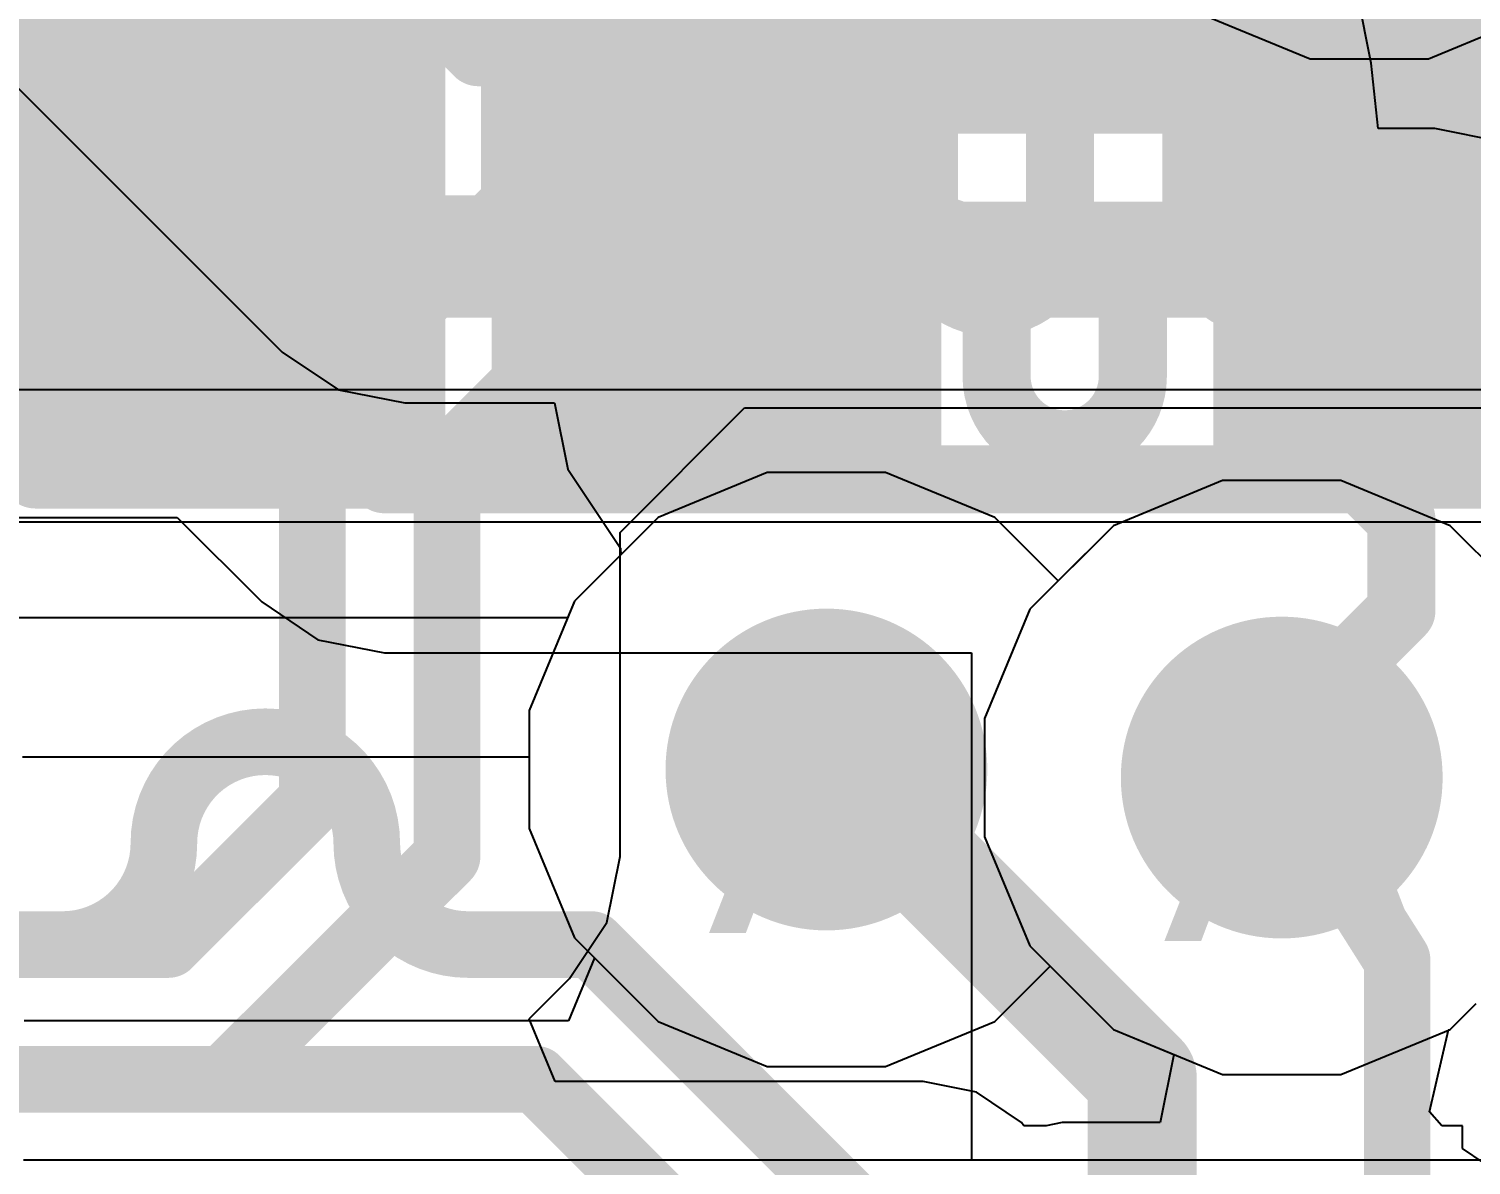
# Model space of a CAD drawing. Header units: inches. Extents: x 0 to 208, y 0 to 213.
# Drawn here: x 5.013 to 5.1188, y 3.4858 to 3.5692 of the extents above; entities that cross this region are included whole.
import ezdxf

# ---------------------------------------------------------------- set-up
doc = ezdxf.new("R2010")
doc.units = ezdxf.units.IN
doc.header["$MEASUREMENT"] = 0
for name, color, linetype in [('Bottom Layer', 5, 'Continuous'), ('Bottom Overlay', 54, 'Continuous'), ('Bottom Paste', 16, 'Continuous'), ('Bottom Solder', 6, 'Continuous'), ('Drill Drawing', 1, 'Continuous'), ('L2_GND1', 16, 'Continuous'), ('L3_SIG1', 76, 'Continuous'), ('L4_PWR', 90, 'Continuous'), ('L5_GND2', 156, 'Continuous'), ('L6_SIG2', 130, 'Continuous'), ('L7_GND3', 216, 'Continuous'), ('Top Layer', 1, 'Continuous'), ('Top Overlay', 2, 'Continuous'), ('Via Holes', 16, 'Continuous')]:
    doc.layers.add(name, color=color, linetype=linetype)
doc.styles.add('Arial', font='', dxfattribs={"height": 0.2})
doc.styles.get('Arial').set_extended_font_data('Arial')

# ---------------------------------------------------------------- blocks, each defined once
blk = doc.blocks.new('HR911130C_520')
at = {"layer": 'Top Overlay'}
blk.add_lwpolyline([(-0.315, -0.33738, 0.005, 0.005, 0), (0.315, -0.33738, 0.005, 0.005, 0)], format="xyseb", dxfattribs=at)
blk = doc.blocks.new('DFN1006_2L__B_541')
at = {"layer": 'Bottom Layer'}
for points in [[(-0.02756, 0.01299), (-0.00591, 0.01299), (-0.00591, -0.01299), (-0.02756, -0.01299)], [(0.0059, 0.01299), (0.02756, 0.01299), (0.02756, -0.01299), (0.0059, -0.01299)]]:
    blk.add_hatch(color=5, dxfattribs=at).paths.add_polyline_path(points)
at = {"layer": 'Bottom Overlay'}
blk.add_hatch(color=54, dxfattribs=at).paths.add_polyline_path([(-0.04501, -0.02001), (-0.03201, -0.02001), (-0.03201, 0.01999), (-0.04501, 0.01999)])
at = {"layer": 'Bottom Paste'}
for points in [[(-0.02756, 0.01299), (-0.00591, 0.01299), (-0.00591, -0.01299), (-0.02756, -0.01299)], [(0.0059, 0.01299), (0.02756, 0.01299), (0.02756, -0.01299), (0.0059, -0.01299)]]:
    blk.add_hatch(color=16, dxfattribs=at).paths.add_polyline_path(points)
at = {"layer": 'Bottom Solder'}
for points in [[(-0.03156, 0.01699), (-0.00191, 0.01699), (-0.00191, -0.01699), (-0.03156, -0.01699)], [(0.0019, 0.01699), (0.03156, 0.01699), (0.03156, -0.01699), (0.0019, -0.01699)]]:
    blk.add_hatch(color=6, dxfattribs=at).paths.add_polyline_path(points)
at = {"layer": 'Bottom Overlay'}
for points in [[(-0.032, -0.018, 0.005, 0.005, 0), (-0.032, 0.018, 0.005, 0.005, 0)], [(-0.032, 0.018, 0.005, 0.005, 0), (0.032, 0.018, 0.005, 0.005, 0)], [(0.032, -0.018, 0.005, 0.005, 0), (0.032, 0.018, 0.005, 0.005, 0)], [(-0.032, -0.018, 0.005, 0.005, 0), (0.032, -0.018, 0.005, 0.005, 0)]]:
    blk.add_lwpolyline(points, format="xyseb", dxfattribs=at)
for points in [[(-0.03325, 0.018, 0.0025, 0.0025, 1), (-0.03075, 0.018, 0.0025, 0.0025, 1)], [(-0.03325, 0.018, 0.0025, 0.0025, 1), (-0.03075, 0.018, 0.0025, 0.0025, 1)], [(0.03075, 0.018, 0.0025, 0.0025, 1), (0.03325, 0.018, 0.0025, 0.0025, 1)], [(0.03075, 0.018, 0.0025, 0.0025, 1), (0.03325, 0.018, 0.0025, 0.0025, 1)], [(-0.03325, -0.018, 0.0025, 0.0025, 1), (-0.03075, -0.018, 0.0025, 0.0025, 1)], [(-0.03325, -0.018, 0.0025, 0.0025, 1), (-0.03075, -0.018, 0.0025, 0.0025, 1)], [(0.03075, -0.018, 0.0025, 0.0025, 1), (0.03325, -0.018, 0.0025, 0.0025, 1)], [(0.03075, -0.018, 0.0025, 0.0025, 1), (0.03325, -0.018, 0.0025, 0.0025, 1)]]:
    blk.add_lwpolyline(points, format="xyseb", close=True, dxfattribs=at)
blk = doc.blocks.new('DFN1006_2L__B_542')
at = {"layer": 'Bottom Layer'}
for points in [[(-0.02756, 0.01299), (-0.00591, 0.01299), (-0.00591, -0.01299), (-0.02756, -0.01299)], [(0.00591, 0.01299), (0.02756, 0.01299), (0.02756, -0.01299), (0.00591, -0.01299)]]:
    blk.add_hatch(color=5, dxfattribs=at).paths.add_polyline_path(points)
at = {"layer": 'Bottom Overlay'}
blk.add_hatch(color=54, dxfattribs=at).paths.add_polyline_path([(-0.04501, -0.02), (-0.03201, -0.02), (-0.03201, 0.02), (-0.04501, 0.02)])
at = {"layer": 'Bottom Paste'}
for points in [[(-0.02756, 0.01299), (-0.00591, 0.01299), (-0.00591, -0.01299), (-0.02756, -0.01299)], [(0.00591, 0.01299), (0.02756, 0.01299), (0.02756, -0.01299), (0.00591, -0.01299)]]:
    blk.add_hatch(color=16, dxfattribs=at).paths.add_polyline_path(points)
at = {"layer": 'Bottom Solder'}
for points in [[(-0.03156, 0.01699), (-0.00191, 0.01699), (-0.00191, -0.01699), (-0.03156, -0.01699)], [(0.00191, 0.01699), (0.03156, 0.01699), (0.03156, -0.01699), (0.00191, -0.01699)]]:
    blk.add_hatch(color=6, dxfattribs=at).paths.add_polyline_path(points)
at = {"layer": 'Bottom Overlay'}
for points in [[(-0.032, 0.018, 0.005, 0.005, 0), (0.032, 0.018, 0.005, 0.005, 0)], [(-0.032, -0.018, 0.005, 0.005, 0), (-0.032, 0.018, 0.005, 0.005, 0)], [(0.032, -0.018, 0.005, 0.005, 0), (0.032, 0.018, 0.005, 0.005, 0)], [(-0.032, -0.018, 0.005, 0.005, 0), (0.032, -0.018, 0.005, 0.005, 0)]]:
    blk.add_lwpolyline(points, format="xyseb", dxfattribs=at)
for points in [[(-0.03325, 0.018, 0.0025, 0.0025, 1), (-0.03075, 0.018, 0.0025, 0.0025, 1)], [(-0.03325, 0.018, 0.0025, 0.0025, 1), (-0.03075, 0.018, 0.0025, 0.0025, 1)], [(0.03075, 0.018, 0.0025, 0.0025, 1), (0.03325, 0.018, 0.0025, 0.0025, 1)], [(0.03075, 0.018, 0.0025, 0.0025, 1), (0.03325, 0.018, 0.0025, 0.0025, 1)], [(-0.03325, -0.018, 0.0025, 0.0025, 1), (-0.03075, -0.018, 0.0025, 0.0025, 1)], [(-0.03325, -0.018, 0.0025, 0.0025, 1), (-0.03075, -0.018, 0.0025, 0.0025, 1)], [(0.03075, -0.018, 0.0025, 0.0025, 1), (0.03325, -0.018, 0.0025, 0.0025, 1)], [(0.03075, -0.018, 0.0025, 0.0025, 1), (0.03325, -0.018, 0.0025, 0.0025, 1)]]:
    blk.add_lwpolyline(points, format="xyseb", close=True, dxfattribs=at)

msp = doc.modelspace()

# ---------------------------------------------------------------- hatches: boundary and pattern name
at = {"layer": 'Bottom Layer'}
msp.add_hatch(color=5, dxfattribs=at).paths.add_polyline_path([(5.04694, 3.54153), (5.07751, 3.54153), (5.07751, 3.6269), (5.04694, 3.6269)])
h = msp.add_hatch(color=5, dxfattribs=at)
edge = h.paths.add_edge_path()
edge.add_arc((5.07152, 3.51487), 0.01181, 0, 360)
h = msp.add_hatch(color=5, dxfattribs=at)
edge = h.paths.add_edge_path()
edge.add_arc((5.10494, 3.51428), 0.01181, 0, 360)
at = {"layer": 'L2_GND1'}
h = msp.add_hatch(color=16, dxfattribs=at)
edge = h.paths.add_edge_path()
edge.add_arc((5.07152, 3.51487), 0.01181, 0, 360)
h = msp.add_hatch(color=16, dxfattribs=at)
edge = h.paths.add_edge_path()
edge.add_arc((5.10494, 3.51428), 0.01181, 0, 360)
at = {"layer": 'L3_SIG1'}
h = msp.add_hatch(color=76, dxfattribs=at)
edge = h.paths.add_edge_path()
edge.add_arc((5.07152, 3.51487), 0.01181, 0, 360)
h = msp.add_hatch(color=76, dxfattribs=at)
edge = h.paths.add_edge_path()
edge.add_arc((5.10494, 3.51428), 0.01181, 0, 360)
at = {"layer": 'L4_PWR'}
h = msp.add_hatch(color=90, dxfattribs=at)
edge = h.paths.add_edge_path()
edge.add_arc((5.07152, 3.51487), 0.01181, 0, 360)
h = msp.add_hatch(color=90, dxfattribs=at)
edge = h.paths.add_edge_path()
edge.add_arc((5.10494, 3.51428), 0.01181, 0, 360)
at = {"layer": 'L5_GND2'}
h = msp.add_hatch(color=156, dxfattribs=at)
edge = h.paths.add_edge_path()
edge.add_arc((5.07152, 3.51487), 0.01181, 0, 360)
h = msp.add_hatch(color=156, dxfattribs=at)
edge = h.paths.add_edge_path()
edge.add_arc((5.10494, 3.51428), 0.01181, 0, 360)
at = {"layer": 'L6_SIG2'}
h = msp.add_hatch(color=130, dxfattribs=at)
edge = h.paths.add_edge_path()
edge.add_arc((5.07152, 3.51487), 0.01181, 0, 360)
h = msp.add_hatch(color=130, dxfattribs=at)
edge = h.paths.add_edge_path()
edge.add_arc((5.10494, 3.51428), 0.01181, 0, 360)
at = {"layer": 'L7_GND3'}
h = msp.add_hatch(color=216, dxfattribs=at)
edge = h.paths.add_edge_path()
edge.add_arc((5.07152, 3.51487), 0.01181, 0, 360)
h = msp.add_hatch(color=216, dxfattribs=at)
edge = h.paths.add_edge_path()
edge.add_arc((5.10494, 3.51428), 0.01181, 0, 360)
at = {"layer": 'Top Layer'}
h = msp.add_hatch(color=1, dxfattribs=at)
edge = h.paths.add_edge_path()
edge.add_arc((5.07152, 3.51487), 0.01181, 0, 360)
h = msp.add_hatch(color=1, dxfattribs=at)
edge = h.paths.add_edge_path()
edge.add_arc((5.10494, 3.51428), 0.01181, 0, 360)
at = {"layer": 'Via Holes'}
h = msp.add_hatch(color=7, dxfattribs=at)
edge = h.paths.add_edge_path()
edge.add_arc((5.07152, 3.51487), 0.00591, 0, 360)
h = msp.add_hatch(color=7, dxfattribs=at)
edge = h.paths.add_edge_path()
edge.add_arc((5.10494, 3.51428), 0.00591, 0, 360)

# ---------------------------------------------------------------- linework, layer by layer
at = {"layer": 'Bottom Layer'}
msp.add_line((4.02671, 3.53305), (5.45929, 3.53305), dxfattribs=at)
for points in [[(5.013, 3.57025, 0.012, 0.012, 0), (5.013, 3.63253, 0.012, 0.012, 0)], [(5.11278, 3.5721, 0.012, 0.012, 0), (5.11278, 3.58741, 0.012, 0.012, 0)], [(5.11278, 3.5721, 0.012, 0.012, 0), (5.1282, 3.55669, 0.012, 0.012, 0)], [(5.013, 3.57025, 0.012, 0.012, 0), (5.02173, 3.56152, 0.012, 0.012, 0)], [(5.02173, 3.56152, 0.012, 0.012, 0), (5.02389, 3.56152, 0.012, 0.012, 0)], [(5.02389, 3.56152, 0.012, 0.012, 0), (5.02872, 3.55669, 0.012, 0.012, 0)], [(5.02872, 3.55453, 0.012, 0.012, 0), (5.02872, 3.55669, 0.012, 0.012, 0)], [(5.02289, 3.50946, 0.00489, 0.00489, -0.414214), (5.03033, 3.51691, 0.00489, 0.00489, 0)], [(5.03033, 3.51691, 0.00489, 0.00489, 0), (5.03033, 3.51691, 0.00489, 0.00489, 0)], [(5.03033, 3.51691, 0.00489, 0.00489, -0.414214), (5.03778, 3.50946, 0.00489, 0.00489, 0)], [(5.07152, 3.51487, 0.008, 0.008, 0), (5.07209, 3.51487, 0.008, 0.008, 0)], [(5.07209, 3.51487, 0.008, 0.008, 0), (5.0947, 3.49226, 0.008, 0.008, 0)], [(5.10494, 3.51428, 0.00489, 0.00489, 0), (5.11341, 3.50089, 0.00489, 0.00489, 0)], [(5.02289, 3.50946, 0.00489, 0.00489, -0.414214), (5.01545, 3.50202, 0.00489, 0.00489, 0)], [(5.02289, 3.50946, 0.00489, 0.00489, 0), (5.02289, 3.50946, 0.00489, 0.00489, 0)], [(5.03778, 3.50946, 0.00489, 0.00489, 0), (5.03778, 3.50946, 0.00489, 0.00489, 0)], [(5.04522, 3.50202, 0.00489, 0.00489, -0.414214), (5.03778, 3.50946, 0.00489, 0.00489, 0)], [(5.00292, 3.50202, 0.00489, 0.00489, 0), (5.013, 3.50202, 0.00489, 0.00489, 0)], [(5.013, 3.50202, 0.00489, 0.00489, 0), (5.01545, 3.50202, 0.00489, 0.00489, 0)], [(5.04522, 3.50202, 0.00489, 0.00489, 0), (5.05431, 3.50202, 0.00489, 0.00489, 0)], [(5.05431, 3.50202, 0.00489, 0.00489, 0), (5.0632, 3.49312, 0.00489, 0.00489, 0)], [(5.11341, 3.46828, 0.00489, 0.00489, 0), (5.11341, 3.50089, 0.00489, 0.00489, 0)], [(5.0947, 3.45356, 0.008, 0.008, 0), (5.0947, 3.49226, 0.008, 0.008, 0)], [(5.0632, 3.49312, 0.00489, 0.00489, 0), (5.07605, 3.48028, 0.00489, 0.00489, 0)], [(5.00292, 3.49213, 0.00489, 0.00489, 0), (5.05021, 3.49213, 0.00489, 0.00489, 0)], [(5.05021, 3.49213, 0.00489, 0.00489, 0), (5.06616, 3.47618, 0.00489, 0.00489, 0)]]:
    msp.add_lwpolyline(points, format="xyseb", dxfattribs=at)
for points in [[(5.10978, 3.5721, 0.006, 0.006, 1), (5.11578, 3.5721, 0.006, 0.006, 1)], [(5.10978, 3.5721, 0.006, 0.006, 1), (5.11578, 3.5721, 0.006, 0.006, 1)], [(5.01, 3.57025, 0.006, 0.006, 1), (5.016, 3.57025, 0.006, 0.006, 1)], [(5.01, 3.57025, 0.006, 0.006, 1), (5.016, 3.57025, 0.006, 0.006, 1)], [(5.01873, 3.56152, 0.006, 0.006, 1), (5.02473, 3.56152, 0.006, 0.006, 1)], [(5.01873, 3.56152, 0.006, 0.006, 1), (5.02473, 3.56152, 0.006, 0.006, 1)], [(5.02089, 3.56152, 0.006, 0.006, 1), (5.02689, 3.56152, 0.006, 0.006, 1)], [(5.02089, 3.56152, 0.006, 0.006, 1), (5.02689, 3.56152, 0.006, 0.006, 1)], [(5.02572, 3.55669, 0.006, 0.006, 1), (5.03172, 3.55669, 0.006, 0.006, 1)], [(5.02572, 3.55669, 0.006, 0.006, 1), (5.03172, 3.55669, 0.006, 0.006, 1)], [(5.02572, 3.55453, 0.006, 0.006, 1), (5.03172, 3.55453, 0.006, 0.006, 1)], [(5.02911, 3.51691, 0.00244, 0.00244, 1), (5.03156, 3.51691, 0.00244, 0.00244, 1)], [(5.02911, 3.51691, 0.00244, 0.00244, 1), (5.03156, 3.51691, 0.00244, 0.00244, 1)], [(5.02911, 3.51691, 0.00244, 0.00244, 1), (5.03156, 3.51691, 0.00244, 0.00244, 1)], [(5.02911, 3.51691, 0.00244, 0.00244, 1), (5.03156, 3.51691, 0.00244, 0.00244, 1)], [(5.06952, 3.51487, 0.004, 0.004, 1), (5.07352, 3.51487, 0.004, 0.004, 1)], [(5.07009, 3.51487, 0.004, 0.004, 1), (5.07409, 3.51487, 0.004, 0.004, 1)], [(5.07009, 3.51487, 0.004, 0.004, 1), (5.07409, 3.51487, 0.004, 0.004, 1)], [(5.10372, 3.51428, 0.00244, 0.00244, 1), (5.10616, 3.51428, 0.00244, 0.00244, 1)], [(5.02167, 3.50946, 0.00244, 0.00244, 1), (5.02411, 3.50946, 0.00244, 0.00244, 1)], [(5.02167, 3.50946, 0.00244, 0.00244, 1), (5.02411, 3.50946, 0.00244, 0.00244, 1)], [(5.02167, 3.50946, 0.00244, 0.00244, 1), (5.02411, 3.50946, 0.00244, 0.00244, 1)], [(5.02167, 3.50946, 0.00244, 0.00244, 1), (5.02411, 3.50946, 0.00244, 0.00244, 1)], [(5.03656, 3.50946, 0.00244, 0.00244, 1), (5.039, 3.50946, 0.00244, 0.00244, 1)], [(5.03656, 3.50946, 0.00244, 0.00244, 1), (5.039, 3.50946, 0.00244, 0.00244, 1)], [(5.03656, 3.50946, 0.00244, 0.00244, 1), (5.039, 3.50946, 0.00244, 0.00244, 1)], [(5.03656, 3.50946, 0.00244, 0.00244, 1), (5.039, 3.50946, 0.00244, 0.00244, 1)], [(5.01178, 3.50202, 0.00244, 0.00244, 1), (5.01422, 3.50202, 0.00244, 0.00244, 1)], [(5.01178, 3.50202, 0.00244, 0.00244, 1), (5.01422, 3.50202, 0.00244, 0.00244, 1)], [(5.01422, 3.50202, 0.00244, 0.00244, 1), (5.01667, 3.50202, 0.00244, 0.00244, 1)], [(5.01422, 3.50202, 0.00244, 0.00244, 1), (5.01667, 3.50202, 0.00244, 0.00244, 1)], [(5.044, 3.50202, 0.00244, 0.00244, 1), (5.04645, 3.50202, 0.00244, 0.00244, 1)], [(5.044, 3.50202, 0.00244, 0.00244, 1), (5.04645, 3.50202, 0.00244, 0.00244, 1)], [(5.05309, 3.50202, 0.00244, 0.00244, 1), (5.05553, 3.50202, 0.00244, 0.00244, 1)], [(5.05309, 3.50202, 0.00244, 0.00244, 1), (5.05553, 3.50202, 0.00244, 0.00244, 1)], [(5.11218, 3.50089, 0.00244, 0.00244, 1), (5.11463, 3.50089, 0.00244, 0.00244, 1)], [(5.11218, 3.50089, 0.00244, 0.00244, 1), (5.11463, 3.50089, 0.00244, 0.00244, 1)], [(5.0927, 3.49226, 0.004, 0.004, 1), (5.0967, 3.49226, 0.004, 0.004, 1)], [(5.0927, 3.49226, 0.004, 0.004, 1), (5.0967, 3.49226, 0.004, 0.004, 1)], [(5.06198, 3.49312, 0.00244, 0.00244, 1), (5.06442, 3.49312, 0.00244, 0.00244, 1)], [(5.06198, 3.49312, 0.00244, 0.00244, 1), (5.06442, 3.49312, 0.00244, 0.00244, 1)], [(5.04899, 3.49213, 0.00244, 0.00244, 1), (5.05144, 3.49213, 0.00244, 0.00244, 1)], [(5.04899, 3.49213, 0.00244, 0.00244, 1), (5.05144, 3.49213, 0.00244, 0.00244, 1)]]:
    msp.add_lwpolyline(points, format="xyseb", close=True, dxfattribs=at)
at = {"layer": 'L2_GND1'}
for p, q in [((5.099, 3.57035), (5.10702, 3.56703)), ((5.1157, 3.56703), (5.12371, 3.57035)), ((5.10702, 3.56703), (5.1157, 3.56703)), ((5.06718, 3.53668), (5.05916, 3.53336)), ((5.07586, 3.53668), (5.06718, 3.53668)), ((5.08387, 3.53336), (5.07586, 3.53668)), ((5.1006, 3.53609), (5.09258, 3.53277)), ((5.10928, 3.53609), (5.1006, 3.53609)), ((5.11729, 3.53277), (5.10928, 3.53609)), ((5.05916, 3.53336), (5.05303, 3.52722)), ((5.08852, 3.52871), (5.08387, 3.53336)), ((5.09258, 3.53277), (5.08852, 3.52871)), ((5.12123, 3.52884), (5.11729, 3.53277)), ((5.05303, 3.52722), (5.05252, 3.526)), ((5.05252, 3.526), (5.00792, 3.526)), ((5.0125, 3.5158), (5.04971, 3.5158)), ((5.04971, 3.5158), (5.04971, 3.51053)), ((5.04971, 3.51053), (5.05303, 3.50251)), ((5.05303, 3.50251), (5.05916, 3.49638)), ((5.08387, 3.49638), (5.08794, 3.50044)), ((5.08794, 3.50044), (5.09258, 3.49579)), ((5.11729, 3.49579), (5.11921, 3.4977)), ((5.05916, 3.49638), (5.06718, 3.49306)), ((5.07586, 3.49306), (5.08387, 3.49638)), ((5.09258, 3.49579), (5.1006, 3.49247)), ((5.10928, 3.49247), (5.11729, 3.49579)), ((5.06718, 3.49306), (5.07586, 3.49306)), ((5.1006, 3.49247), (5.10928, 3.49247))]:
    msp.add_line(p, q, dxfattribs=at)
at = {"layer": 'L3_SIG1'}
for p, q in [((5.11151, 3.56672), (5.11016, 3.57355)), ((5.11201, 3.56192), (5.11151, 3.56672)), ((5.11151, 3.56672), (5.11151, 3.56672)), ((5.11617, 3.56192), (5.11201, 3.56192)), ((5.12105, 3.56095), (5.11617, 3.56192)), ((5.00762, 3.53337), (5.02386, 3.53337)), ((5.02386, 3.53337), (5.03007, 3.52717)), ((5.03007, 3.52717), (5.0342, 3.5244)), ((5.0342, 3.5244), (5.03908, 3.52343)), ((5.03908, 3.52343), (5.08218, 3.52343)), ((5.08218, 3.52343), (5.08218, 3.48622)), ((5.08218, 3.48622), (5.18657, 3.48622))]:
    msp.add_line(p, q, dxfattribs=at)
for points in [[(5.01944, 3.5742, 0.005, 0.005, 0), (5.03216, 3.56148, 0.005, 0.005, 0)], [(5.04867, 3.56672, 0.005, 0.005, -1), (5.05867, 3.56672, 0.005, 0.005, 0)], [(5.06867, 3.56672, 0.005, 0.005, -1), (5.07867, 3.56672, 0.005, 0.005, 0)], [(5.08867, 3.56672, 0.005, 0.005, -1), (5.09867, 3.56672, 0.005, 0.005, 0)], [(5.00644, 3.56881, 0.005, 0.005, 0), (5.03908, 3.53618, 0.005, 0.005, 0)], [(5.04867, 3.55704, 0.005, 0.005, 0), (5.04867, 3.56672, 0.005, 0.005, 0)], [(5.05867, 3.55418, 0.005, 0.005, 0), (5.05867, 3.56672, 0.005, 0.005, 0)], [(5.06867, 3.55418, 0.005, 0.005, 0), (5.06867, 3.56672, 0.005, 0.005, 0)], [(5.07867, 3.55418, 0.005, 0.005, 0), (5.07867, 3.56672, 0.005, 0.005, 0)], [(5.08867, 3.55418, 0.005, 0.005, 0), (5.08867, 3.56672, 0.005, 0.005, 0)], [(5.09867, 3.55418, 0.005, 0.005, 0), (5.09867, 3.56672, 0.005, 0.005, 0)], [(5.03216, 3.56148, 0.005, 0.005, 0), (5.04014, 3.55351, 0.005, 0.005, 0)], [(5.04867, 3.55704, 0.005, 0.005, -0.668174), (5.04014, 3.55351, 0.005, 0.005, 0)], [(5.06867, 3.55418, 0.005, 0.005, -1), (5.05867, 3.55418, 0.005, 0.005, 0)], [(5.08867, 3.55418, 0.005, 0.005, -1), (5.07867, 3.55418, 0.005, 0.005, 0)], [(5.10367, 3.54918, 0.005, 0.005, -0.414214), (5.09867, 3.55418, 0.005, 0.005, 0)], [(5.10367, 3.54918, 0.005, 0.005, 0), (5.11617, 3.54918, 0.005, 0.005, 0)], [(5.11617, 3.54918, 0.005, 0.005, 0), (5.12672, 3.53863, 0.005, 0.005, 0)], [(5.03908, 3.53618, 0.005, 0.005, 0), (5.05382, 3.53618, 0.005, 0.005, 0)], [(5.05382, 3.53618, 0.005, 0.005, 0), (5.11079, 3.53618, 0.005, 0.005, 0)], [(5.11079, 3.53618, 0.005, 0.005, 0), (5.11372, 3.53325, 0.005, 0.005, 0)], [(5.11372, 3.52652, 0.005, 0.005, 0), (5.11372, 3.53325, 0.005, 0.005, 0)], [(5.10494, 3.51774, 0.005, 0.005, 0), (5.11372, 3.52652, 0.005, 0.005, 0)], [(5.10494, 3.51428, 0.005, 0.005, 0), (5.10494, 3.51774, 0.005, 0.005, 0)]]:
    msp.add_lwpolyline(points, format="xyseb", dxfattribs=at)
for points in [[(5.04742, 3.56672, 0.0025, 0.0025, 1), (5.04992, 3.56672, 0.0025, 0.0025, 1)], [(5.04742, 3.56672, 0.0025, 0.0025, 1), (5.04992, 3.56672, 0.0025, 0.0025, 1)], [(5.05742, 3.56672, 0.0025, 0.0025, 1), (5.05992, 3.56672, 0.0025, 0.0025, 1)], [(5.05742, 3.56672, 0.0025, 0.0025, 1), (5.05992, 3.56672, 0.0025, 0.0025, 1)], [(5.06742, 3.56672, 0.0025, 0.0025, 1), (5.06992, 3.56672, 0.0025, 0.0025, 1)], [(5.06742, 3.56672, 0.0025, 0.0025, 1), (5.06992, 3.56672, 0.0025, 0.0025, 1)], [(5.07742, 3.56672, 0.0025, 0.0025, 1), (5.07992, 3.56672, 0.0025, 0.0025, 1)], [(5.07742, 3.56672, 0.0025, 0.0025, 1), (5.07992, 3.56672, 0.0025, 0.0025, 1)], [(5.08742, 3.56672, 0.0025, 0.0025, 1), (5.08992, 3.56672, 0.0025, 0.0025, 1)], [(5.08742, 3.56672, 0.0025, 0.0025, 1), (5.08992, 3.56672, 0.0025, 0.0025, 1)], [(5.09742, 3.56672, 0.0025, 0.0025, 1), (5.09992, 3.56672, 0.0025, 0.0025, 1)], [(5.09742, 3.56672, 0.0025, 0.0025, 1), (5.09992, 3.56672, 0.0025, 0.0025, 1)], [(5.03091, 3.56148, 0.0025, 0.0025, 1), (5.03341, 3.56148, 0.0025, 0.0025, 1)], [(5.03091, 3.56148, 0.0025, 0.0025, 1), (5.03341, 3.56148, 0.0025, 0.0025, 1)], [(5.04742, 3.55704, 0.0025, 0.0025, 1), (5.04992, 3.55704, 0.0025, 0.0025, 1)], [(5.04742, 3.55704, 0.0025, 0.0025, 1), (5.04992, 3.55704, 0.0025, 0.0025, 1)], [(5.05742, 3.55418, 0.0025, 0.0025, 1), (5.05992, 3.55418, 0.0025, 0.0025, 1)], [(5.05742, 3.55418, 0.0025, 0.0025, 1), (5.05992, 3.55418, 0.0025, 0.0025, 1)], [(5.06742, 3.55418, 0.0025, 0.0025, 1), (5.06992, 3.55418, 0.0025, 0.0025, 1)], [(5.06742, 3.55418, 0.0025, 0.0025, 1), (5.06992, 3.55418, 0.0025, 0.0025, 1)], [(5.07742, 3.55418, 0.0025, 0.0025, 1), (5.07992, 3.55418, 0.0025, 0.0025, 1)], [(5.07742, 3.55418, 0.0025, 0.0025, 1), (5.07992, 3.55418, 0.0025, 0.0025, 1)], [(5.08742, 3.55418, 0.0025, 0.0025, 1), (5.08992, 3.55418, 0.0025, 0.0025, 1)], [(5.08742, 3.55418, 0.0025, 0.0025, 1), (5.08992, 3.55418, 0.0025, 0.0025, 1)], [(5.09742, 3.55418, 0.0025, 0.0025, 1), (5.09992, 3.55418, 0.0025, 0.0025, 1)], [(5.09742, 3.55418, 0.0025, 0.0025, 1), (5.09992, 3.55418, 0.0025, 0.0025, 1)], [(5.03889, 3.55351, 0.0025, 0.0025, 1), (5.04139, 3.55351, 0.0025, 0.0025, 1)], [(5.03889, 3.55351, 0.0025, 0.0025, 1), (5.04139, 3.55351, 0.0025, 0.0025, 1)], [(5.10242, 3.54918, 0.0025, 0.0025, 1), (5.10492, 3.54918, 0.0025, 0.0025, 1)], [(5.10242, 3.54918, 0.0025, 0.0025, 1), (5.10492, 3.54918, 0.0025, 0.0025, 1)], [(5.11492, 3.54918, 0.0025, 0.0025, 1), (5.11742, 3.54918, 0.0025, 0.0025, 1)], [(5.11492, 3.54918, 0.0025, 0.0025, 1), (5.11742, 3.54918, 0.0025, 0.0025, 1)], [(5.03783, 3.53618, 0.0025, 0.0025, 1), (5.04033, 3.53618, 0.0025, 0.0025, 1)], [(5.03783, 3.53618, 0.0025, 0.0025, 1), (5.04033, 3.53618, 0.0025, 0.0025, 1)], [(5.05257, 3.53618, 0.0025, 0.0025, 1), (5.05507, 3.53618, 0.0025, 0.0025, 1)], [(5.05257, 3.53618, 0.0025, 0.0025, 1), (5.05507, 3.53618, 0.0025, 0.0025, 1)], [(5.10954, 3.53618, 0.0025, 0.0025, 1), (5.11204, 3.53618, 0.0025, 0.0025, 1)], [(5.10954, 3.53618, 0.0025, 0.0025, 1), (5.11204, 3.53618, 0.0025, 0.0025, 1)], [(5.11247, 3.53325, 0.0025, 0.0025, 1), (5.11497, 3.53325, 0.0025, 0.0025, 1)], [(5.11247, 3.53325, 0.0025, 0.0025, 1), (5.11497, 3.53325, 0.0025, 0.0025, 1)], [(5.11247, 3.52652, 0.0025, 0.0025, 1), (5.11497, 3.52652, 0.0025, 0.0025, 1)], [(5.11247, 3.52652, 0.0025, 0.0025, 1), (5.11497, 3.52652, 0.0025, 0.0025, 1)], [(5.10369, 3.51774, 0.0025, 0.0025, 1), (5.10619, 3.51774, 0.0025, 0.0025, 1)], [(5.10369, 3.51774, 0.0025, 0.0025, 1), (5.10619, 3.51774, 0.0025, 0.0025, 1)], [(5.10369, 3.51428, 0.0025, 0.0025, 1), (5.10619, 3.51428, 0.0025, 0.0025, 1)]]:
    msp.add_lwpolyline(points, format="xyseb", close=True, dxfattribs=at)
at = {"layer": 'L4_PWR'}
for p, q in [((5.099, 3.57035), (5.10702, 3.56703)), ((5.1157, 3.56703), (5.12371, 3.57035)), ((5.10702, 3.56703), (5.1157, 3.56703)), ((5.06718, 3.53668), (5.05916, 3.53336)), ((5.07586, 3.53668), (5.06718, 3.53668)), ((5.08387, 3.53336), (5.07586, 3.53668)), ((5.1006, 3.53609), (5.09258, 3.53277)), ((5.10928, 3.53609), (5.1006, 3.53609)), ((5.11729, 3.53277), (5.10928, 3.53609)), ((5.05916, 3.53336), (5.05303, 3.52722)), ((5.08852, 3.52871), (5.08387, 3.53336)), ((5.09258, 3.53277), (5.08852, 3.52871)), ((5.12123, 3.52884), (5.11729, 3.53277)), ((5.05303, 3.52722), (5.04971, 3.51921)), ((5.04971, 3.51921), (5.04971, 3.51053)), ((5.04971, 3.51053), (5.05303, 3.50251)), ((5.05303, 3.50251), (5.0545, 3.50104)), ((5.0545, 3.50104), (5.05259, 3.49642)), ((5.05259, 3.49642), (5.01264, 3.49642)), ((5.01258, 3.48622), (5.25433, 3.48622))]:
    msp.add_line(p, q, dxfattribs=at)
at = {"layer": 'L5_GND2'}
for p, q in [((5.06718, 3.53668), (5.05916, 3.53336)), ((5.07586, 3.53668), (5.06718, 3.53668)), ((5.08387, 3.53336), (5.07586, 3.53668)), ((5.1006, 3.53609), (5.09258, 3.53277)), ((5.10928, 3.53609), (5.1006, 3.53609)), ((5.11729, 3.53277), (5.10928, 3.53609)), ((5.05916, 3.53336), (5.05303, 3.52722)), ((5.08852, 3.52871), (5.08387, 3.53336)), ((5.09258, 3.53277), (5.08852, 3.52871)), ((5.12123, 3.52884), (5.11729, 3.53277)), ((5.05303, 3.52722), (5.04971, 3.51921)), ((5.04971, 3.51921), (5.04971, 3.51053)), ((5.04971, 3.51053), (5.05303, 3.50251)), ((5.05303, 3.50251), (5.05916, 3.49638)), ((5.08387, 3.49638), (5.08794, 3.50044)), ((5.08794, 3.50044), (5.09258, 3.49579)), ((5.11729, 3.49579), (5.11921, 3.4977)), ((5.05916, 3.49638), (5.06718, 3.49306)), ((5.07586, 3.49306), (5.08387, 3.49638)), ((5.09258, 3.49579), (5.1006, 3.49247)), ((5.10928, 3.49247), (5.11729, 3.49579)), ((5.06718, 3.49306), (5.07586, 3.49306)), ((5.1006, 3.49247), (5.10928, 3.49247))]:
    msp.add_line(p, q, dxfattribs=at)
at = {"layer": 'L6_SIG2'}
for p, q in [((4.99366, 3.58342), (5.03157, 3.54551)), ((5.03157, 3.54551), (5.0357, 3.54275)), ((5.0357, 3.54275), (5.04058, 3.54178)), ((5.04058, 3.54178), (5.05156, 3.54178)), ((5.05156, 3.54178), (5.05253, 3.53691)), ((5.05253, 3.53691), (5.0564, 3.53112)), ((5.05644, 3.53064), (5.05303, 3.52722)), ((5.0564, 3.53112), (5.05644, 3.53064)), ((5.05303, 3.52722), (5.04971, 3.51921)), ((5.04971, 3.51921), (5.04971, 3.51053)), ((5.04971, 3.51053), (5.05303, 3.50251)), ((5.05303, 3.50251), (5.05916, 3.49638)), ((5.08387, 3.49638), (5.08794, 3.50044)), ((5.08794, 3.50044), (5.09258, 3.49579)), ((5.11729, 3.49579), (5.11921, 3.4977)), ((5.05916, 3.49638), (5.06718, 3.49306)), ((5.07586, 3.49306), (5.08387, 3.49638)), ((5.09258, 3.49579), (5.1006, 3.49247)), ((5.10928, 3.49247), (5.11729, 3.49579)), ((5.06718, 3.49306), (5.07586, 3.49306)), ((5.1006, 3.49247), (5.10928, 3.49247))]:
    msp.add_line(p, q, dxfattribs=at)
for points in [[(4.97958, 3.61553, 0.005, 0.005, 0), (5.04058, 3.55453, 0.005, 0.005, 0)], [(5.01151, 3.60198, 0.005, 0.005, 0), (5.04597, 3.56753, 0.005, 0.005, 0)], [(5.04597, 3.56753, 0.005, 0.005, 0), (5.14447, 3.56753, 0.005, 0.005, 0)], [(5.04058, 3.55453, 0.005, 0.005, 0), (5.04651, 3.55453, 0.005, 0.005, 0)], [(5.04651, 3.55453, 0.005, 0.005, 0), (5.05901, 3.55453, 0.005, 0.005, 0)], [(5.05901, 3.55453, 0.005, 0.005, -0.414214), (5.06401, 3.54953, 0.005, 0.005, 0)], [(5.07401, 3.54953, 0.005, 0.005, -1), (5.08401, 3.54953, 0.005, 0.005, 0)], [(5.09401, 3.54953, 0.005, 0.005, -1), (5.10401, 3.54953, 0.005, 0.005, 0)], [(5.11401, 3.54953, 0.005, 0.005, -0.414214), (5.11901, 3.55453, 0.005, 0.005, 0)], [(5.11901, 3.55453, 0.005, 0.005, 0), (5.12837, 3.55453, 0.005, 0.005, 0)], [(5.06401, 3.54374, 0.005, 0.005, 0), (5.06401, 3.54953, 0.005, 0.005, 0)], [(5.07401, 3.54374, 0.005, 0.005, 0), (5.07401, 3.54953, 0.005, 0.005, 0)], [(5.08401, 3.54374, 0.005, 0.005, 0), (5.08401, 3.54953, 0.005, 0.005, 0)], [(5.09401, 3.54374, 0.005, 0.005, 0), (5.09401, 3.54953, 0.005, 0.005, 0)], [(5.10401, 3.54374, 0.005, 0.005, 0), (5.10401, 3.54953, 0.005, 0.005, 0)], [(5.11401, 3.54374, 0.005, 0.005, 0), (5.11401, 3.54953, 0.005, 0.005, 0)], [(5.07401, 3.54374, 0.005, 0.005, -1), (5.06401, 3.54374, 0.005, 0.005, 0)], [(5.09401, 3.54374, 0.005, 0.005, -1), (5.08401, 3.54374, 0.005, 0.005, 0)], [(5.11401, 3.54374, 0.005, 0.005, -1), (5.10401, 3.54374, 0.005, 0.005, 0)]]:
    msp.add_lwpolyline(points, format="xyseb", dxfattribs=at)
for points in [[(5.04472, 3.56753, 0.0025, 0.0025, 1), (5.04722, 3.56753, 0.0025, 0.0025, 1)], [(5.04472, 3.56753, 0.0025, 0.0025, 1), (5.04722, 3.56753, 0.0025, 0.0025, 1)], [(5.03933, 3.55453, 0.0025, 0.0025, 1), (5.04183, 3.55453, 0.0025, 0.0025, 1)], [(5.03933, 3.55453, 0.0025, 0.0025, 1), (5.04183, 3.55453, 0.0025, 0.0025, 1)], [(5.04526, 3.55453, 0.0025, 0.0025, 1), (5.04776, 3.55453, 0.0025, 0.0025, 1)], [(5.04526, 3.55453, 0.0025, 0.0025, 1), (5.04776, 3.55453, 0.0025, 0.0025, 1)], [(5.05776, 3.55453, 0.0025, 0.0025, 1), (5.06026, 3.55453, 0.0025, 0.0025, 1)], [(5.05776, 3.55453, 0.0025, 0.0025, 1), (5.06026, 3.55453, 0.0025, 0.0025, 1)], [(5.11776, 3.55453, 0.0025, 0.0025, 1), (5.12026, 3.55453, 0.0025, 0.0025, 1)], [(5.11776, 3.55453, 0.0025, 0.0025, 1), (5.12026, 3.55453, 0.0025, 0.0025, 1)], [(5.06276, 3.54953, 0.0025, 0.0025, 1), (5.06526, 3.54953, 0.0025, 0.0025, 1)], [(5.06276, 3.54953, 0.0025, 0.0025, 1), (5.06526, 3.54953, 0.0025, 0.0025, 1)], [(5.07276, 3.54953, 0.0025, 0.0025, 1), (5.07526, 3.54953, 0.0025, 0.0025, 1)], [(5.07276, 3.54953, 0.0025, 0.0025, 1), (5.07526, 3.54953, 0.0025, 0.0025, 1)], [(5.08276, 3.54953, 0.0025, 0.0025, 1), (5.08526, 3.54953, 0.0025, 0.0025, 1)], [(5.08276, 3.54953, 0.0025, 0.0025, 1), (5.08526, 3.54953, 0.0025, 0.0025, 1)], [(5.09276, 3.54953, 0.0025, 0.0025, 1), (5.09526, 3.54953, 0.0025, 0.0025, 1)], [(5.09276, 3.54953, 0.0025, 0.0025, 1), (5.09526, 3.54953, 0.0025, 0.0025, 1)], [(5.10276, 3.54953, 0.0025, 0.0025, 1), (5.10526, 3.54953, 0.0025, 0.0025, 1)], [(5.10276, 3.54953, 0.0025, 0.0025, 1), (5.10526, 3.54953, 0.0025, 0.0025, 1)], [(5.11276, 3.54953, 0.0025, 0.0025, 1), (5.11526, 3.54953, 0.0025, 0.0025, 1)], [(5.11276, 3.54953, 0.0025, 0.0025, 1), (5.11526, 3.54953, 0.0025, 0.0025, 1)], [(5.06276, 3.54374, 0.0025, 0.0025, 1), (5.06526, 3.54374, 0.0025, 0.0025, 1)], [(5.06276, 3.54374, 0.0025, 0.0025, 1), (5.06526, 3.54374, 0.0025, 0.0025, 1)], [(5.07276, 3.54374, 0.0025, 0.0025, 1), (5.07526, 3.54374, 0.0025, 0.0025, 1)], [(5.07276, 3.54374, 0.0025, 0.0025, 1), (5.07526, 3.54374, 0.0025, 0.0025, 1)], [(5.08276, 3.54374, 0.0025, 0.0025, 1), (5.08526, 3.54374, 0.0025, 0.0025, 1)], [(5.08276, 3.54374, 0.0025, 0.0025, 1), (5.08526, 3.54374, 0.0025, 0.0025, 1)], [(5.09276, 3.54374, 0.0025, 0.0025, 1), (5.09526, 3.54374, 0.0025, 0.0025, 1)], [(5.09276, 3.54374, 0.0025, 0.0025, 1), (5.09526, 3.54374, 0.0025, 0.0025, 1)], [(5.10276, 3.54374, 0.0025, 0.0025, 1), (5.10526, 3.54374, 0.0025, 0.0025, 1)], [(5.10276, 3.54374, 0.0025, 0.0025, 1), (5.10526, 3.54374, 0.0025, 0.0025, 1)], [(5.11276, 3.54374, 0.0025, 0.0025, 1), (5.11526, 3.54374, 0.0025, 0.0025, 1)], [(5.11276, 3.54374, 0.0025, 0.0025, 1), (5.11526, 3.54374, 0.0025, 0.0025, 1)]]:
    msp.add_lwpolyline(points, format="xyseb", close=True, dxfattribs=at)
at = {"layer": 'L7_GND3'}
for p, q in [((5.06718, 3.53668), (5.05916, 3.53336)), ((5.07586, 3.53668), (5.06718, 3.53668)), ((5.08387, 3.53336), (5.07586, 3.53668)), ((5.1006, 3.53609), (5.09258, 3.53277)), ((5.10928, 3.53609), (5.1006, 3.53609)), ((5.11729, 3.53277), (5.10928, 3.53609)), ((5.05916, 3.53336), (5.05303, 3.52722)), ((5.08852, 3.52871), (5.08387, 3.53336)), ((5.09258, 3.53277), (5.08852, 3.52871)), ((5.12123, 3.52884), (5.11729, 3.53277)), ((5.05303, 3.52722), (5.04971, 3.51921)), ((5.04971, 3.51921), (5.04971, 3.51053)), ((5.04971, 3.51053), (5.05303, 3.50251)), ((5.05303, 3.50251), (5.05916, 3.49638)), ((5.08387, 3.49638), (5.08794, 3.50044)), ((5.08794, 3.50044), (5.09258, 3.49579)), ((5.11729, 3.49579), (5.11921, 3.4977)), ((5.05916, 3.49638), (5.06718, 3.49306)), ((5.07586, 3.49306), (5.08387, 3.49638)), ((5.09258, 3.49579), (5.1006, 3.49247)), ((5.10928, 3.49247), (5.11729, 3.49579)), ((5.06718, 3.49306), (5.07586, 3.49306)), ((5.1006, 3.49247), (5.10928, 3.49247))]:
    msp.add_line(p, q, dxfattribs=at)
at = {"layer": 'Top Layer'}
for p, q in [((4.03, 3.54276), (5.46258, 3.54276)), ((5.05637, 3.53228), (5.06551, 3.54142)), ((5.06551, 3.54142), (5.24442, 3.54142)), ((5.1006, 3.53609), (5.09258, 3.53277)), ((5.10928, 3.53609), (5.1006, 3.53609)), ((5.11729, 3.53277), (5.10928, 3.53609)), ((5.09258, 3.53277), (5.08645, 3.52664)), ((5.12123, 3.52884), (5.11729, 3.53277)), ((5.05637, 3.50849), (5.05637, 3.53228)), ((5.08645, 3.52664), (5.08313, 3.51862)), ((5.08313, 3.51862), (5.08313, 3.50994)), ((5.08313, 3.50994), (5.08645, 3.50193)), ((5.0554, 3.50364), (5.05637, 3.50849)), ((5.05265, 3.49952), (5.0554, 3.50364)), ((5.08645, 3.50193), (5.09258, 3.49579)), ((5.0497, 3.49658), (5.05265, 3.49952)), ((5.11729, 3.49579), (5.11921, 3.4977)), ((5.05162, 3.49196), (5.0497, 3.49658)), ((5.09258, 3.49579), (5.09701, 3.49396)), ((5.11578, 3.48975), (5.11719, 3.49575)), ((5.11719, 3.49575), (5.11729, 3.49579)), ((5.09701, 3.49396), (5.09602, 3.48896)), ((5.07863, 3.49196), (5.05162, 3.49196)), ((5.08253, 3.49118), (5.07863, 3.49196)), ((5.08584, 3.48897), (5.08253, 3.49118)), ((5.11668, 3.48872), (5.11578, 3.48975)), ((5.08601, 3.48872), (5.08584, 3.48897)), ((5.08765, 3.48872), (5.08601, 3.48872)), ((5.08883, 3.48896), (5.08765, 3.48872)), ((5.09602, 3.48896), (5.08883, 3.48896)), ((5.1182, 3.48872), (5.11668, 3.48872)), ((5.1182, 3.48704), (5.1182, 3.48872)), ((5.1198, 3.48597), (5.1182, 3.48704))]:
    msp.add_line(p, q, dxfattribs=at)
for points in [[(5.03379, 3.54163, 0.00489, 0.00489, 0), (5.05616, 3.564, 0.00489, 0.00489, 0)], [(5.05616, 3.564, 0.00489, 0.00489, 0), (5.29523, 3.564, 0.00489, 0.00489, 0)], [(5.04368, 3.53753, 0.00489, 0.00489, 0), (5.06026, 3.55411, 0.00489, 0.00489, 0)], [(5.06026, 3.55411, 0.00489, 0.00489, 0), (5.29933, 3.55411, 0.00489, 0.00489, 0)], [(5.03379, 3.51259, 0.00489, 0.00489, 0), (5.03379, 3.54163, 0.00489, 0.00489, 0)], [(5.04368, 3.50849, 0.00489, 0.00489, 0), (5.04368, 3.53753, 0.00489, 0.00489, 0)], [(5.02321, 3.50202, 0.00489, 0.00489, 0), (5.03379, 3.51259, 0.00489, 0.00489, 0)], [(5.02731, 3.49213, 0.00489, 0.00489, 0), (5.04368, 3.50849, 0.00489, 0.00489, 0)], [(5.00292, 3.50202, 0.00489, 0.00489, 0), (5.02321, 3.50202, 0.00489, 0.00489, 0)], [(5.00292, 3.49213, 0.00489, 0.00489, 0), (5.02731, 3.49213, 0.00489, 0.00489, 0)]]:
    msp.add_lwpolyline(points, format="xyseb", dxfattribs=at)
for points in [[(5.05494, 3.564, 0.00244, 0.00244, 1), (5.05738, 3.564, 0.00244, 0.00244, 1)], [(5.05494, 3.564, 0.00244, 0.00244, 1), (5.05738, 3.564, 0.00244, 0.00244, 1)], [(5.05903, 3.55411, 0.00244, 0.00244, 1), (5.06148, 3.55411, 0.00244, 0.00244, 1)], [(5.05903, 3.55411, 0.00244, 0.00244, 1), (5.06148, 3.55411, 0.00244, 0.00244, 1)], [(5.03257, 3.54163, 0.00244, 0.00244, 1), (5.03501, 3.54163, 0.00244, 0.00244, 1)], [(5.03257, 3.54163, 0.00244, 0.00244, 1), (5.03501, 3.54163, 0.00244, 0.00244, 1)], [(5.04246, 3.53753, 0.00244, 0.00244, 1), (5.0449, 3.53753, 0.00244, 0.00244, 1)], [(5.04246, 3.53753, 0.00244, 0.00244, 1), (5.0449, 3.53753, 0.00244, 0.00244, 1)], [(5.03257, 3.51259, 0.00244, 0.00244, 1), (5.03501, 3.51259, 0.00244, 0.00244, 1)], [(5.03257, 3.51259, 0.00244, 0.00244, 1), (5.03501, 3.51259, 0.00244, 0.00244, 1)], [(5.04246, 3.50849, 0.00244, 0.00244, 1), (5.0449, 3.50849, 0.00244, 0.00244, 1)], [(5.04246, 3.50849, 0.00244, 0.00244, 1), (5.0449, 3.50849, 0.00244, 0.00244, 1)], [(5.02199, 3.50202, 0.00244, 0.00244, 1), (5.02444, 3.50202, 0.00244, 0.00244, 1)], [(5.02199, 3.50202, 0.00244, 0.00244, 1), (5.02444, 3.50202, 0.00244, 0.00244, 1)], [(5.02609, 3.49213, 0.00244, 0.00244, 1), (5.02853, 3.49213, 0.00244, 0.00244, 1)], [(5.02609, 3.49213, 0.00244, 0.00244, 1), (5.02853, 3.49213, 0.00244, 0.00244, 1)]]:
    msp.add_lwpolyline(points, format="xyseb", close=True, dxfattribs=at)

# ---------------------------------------------------------------- block references
for name, p in [('HR911130C_520', (5.13651, 3.88791)), ('DFN1006_2L__B_542', (5.04545, 3.55453)), ('DFN1006_2L__B_541', (5.14493, 3.55453))]:
    msp.add_blockref(name, p)

# ---------------------------------------------------------------- texts
at = {"layer": 'Drill Drawing', "style": 'Arial'}
for p in [(5.06285, 3.50287), (5.09627, 3.50228)]:
    msp.add_text('A', height=0.02, dxfattribs=at).set_placement(p)

doc.saveas('drawing.dxf')
